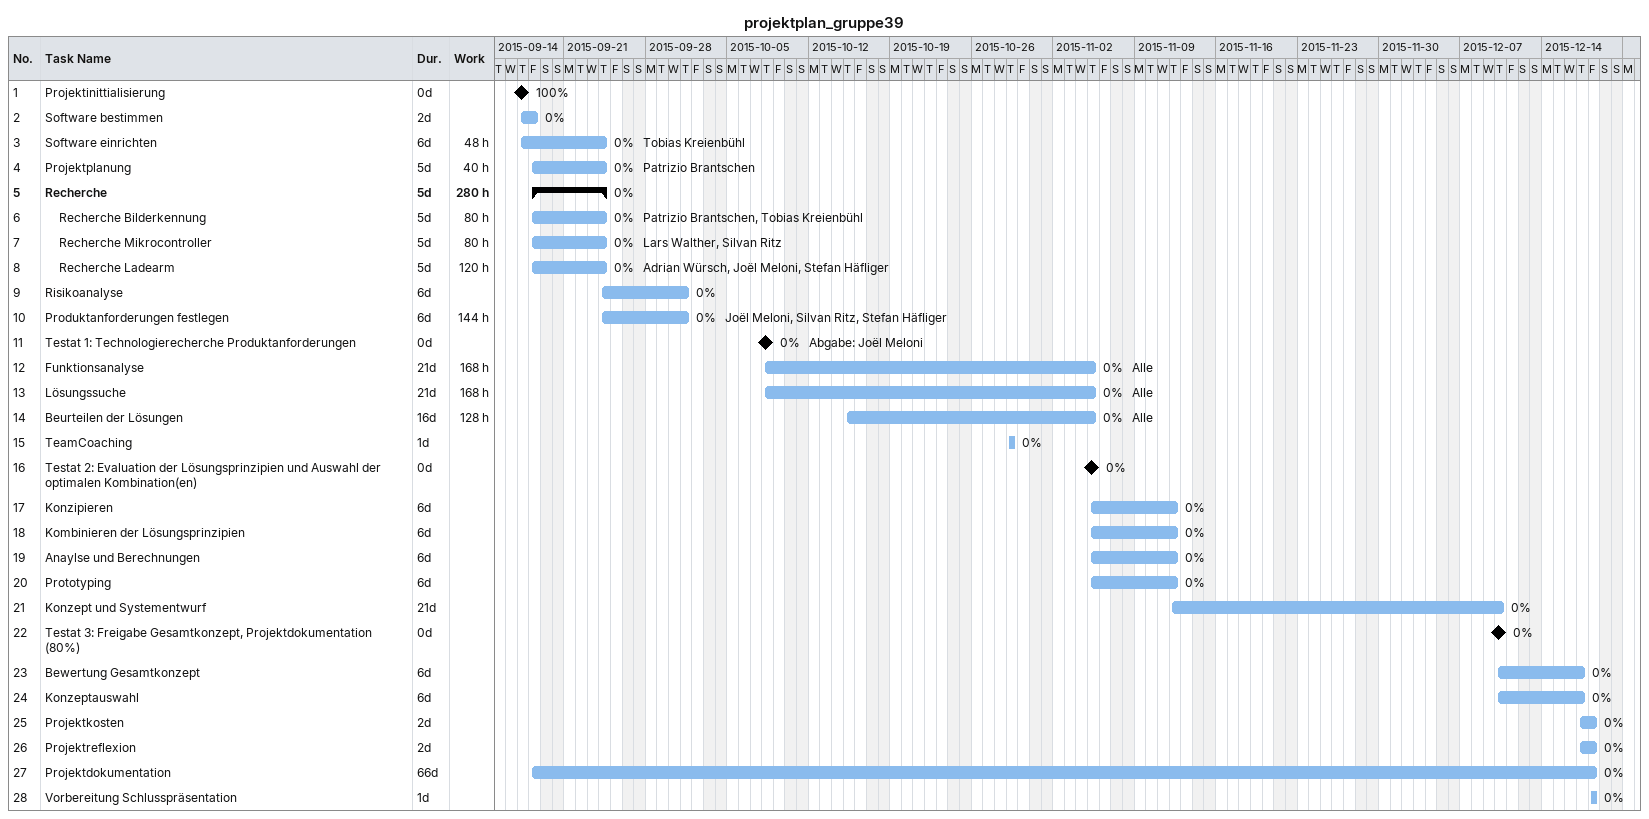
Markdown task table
projektplan_gruppe39

| ID | Level | Task | Duration | Start | Finish | Resources | % complete | Work (h) |
|---|---|---|---|---|---|---|---|---|
| 1 | 1 | Projektinittialisierung | 0d | 2015-09-17 | 2015-09-17 |  | 100 |  |
| 2 | 1 | Software bestimmen | 2d | 2015-09-17 | 2015-09-18 |  | 0 |  |
| 3 | 1 | Software einrichten | 6d | 2015-09-17 | 2015-09-24 | Tobias Kreienbühl | 0 | 48 |
| 4 | 1 | Projektplanung | 5d | 2015-09-18 | 2015-09-24 | Patrizio Brantschen | 0 | 40 |
| 5 | 1 | **Recherche** | 5d | 2015-09-18 | 2015-09-24 |  | 0 | 280 |
| 6 | 2 | Recherche Bilderkennung | 5d | 2015-09-18 | 2015-09-24 | Patrizio Brantschen, Tobias Kreienbühl | 0 | 80 |
| 7 | 2 | Recherche Mikrocontroller | 5d | 2015-09-18 | 2015-09-24 | Lars Walther, Silvan Ritz | 0 | 80 |
| 8 | 2 | Recherche Ladearm | 5d | 2015-09-18 | 2015-09-24 | Adrian Würsch, Joël Meloni, Stefan Häfliger | 0 | 120 |
| 9 | 1 | Risikoanalyse | 6d | 2015-09-24 | 2015-10-01 |  | 0 |  |
| 10 | 1 | Produktanforderungen festlegen | 6d | 2015-09-24 | 2015-10-01 | Joël Meloni, Silvan Ritz, Stefan Häfliger | 0 | 144 |
| 11 | 1 | Testat 1: Technologierecherche Produktanforderungen | 0d | 2015-10-08 | 2015-10-08 | Abgabe: Joël Meloni | 0 |  |
| 12 | 1 | Funktionsanalyse | 21d | 2015-10-08 | 2015-11-05 | Alle | 0 | 168 |
| 13 | 1 | Lösungssuche | 21d | 2015-10-08 | 2015-11-05 | Alle | 0 | 168 |
| 14 | 1 | Beurteilen der Lösungen | 16d | 2015-10-15 | 2015-11-05 | Alle | 0 | 128 |
| 15 | 1 | TeamCoaching | 1d | 2015-10-29 | 2015-10-29 |  | 0 |  |
| 16 | 1 | Testat 2: Evaluation der Lösungsprinzipien und Auswahl der optimalen Kombination(en) | 0d | 2015-11-05 | 2015-11-05 |  | 0 |  |
| 17 | 1 | Konzipieren | 6d | 2015-11-05 | 2015-11-12 |  | 0 |  |
| 18 | 1 | Kombinieren der Lösungsprinzipien | 6d | 2015-11-05 | 2015-11-12 |  | 0 |  |
| 19 | 1 | Anaylse und Berechnungen | 6d | 2015-11-05 | 2015-11-12 |  | 0 |  |
| 20 | 1 | Prototyping | 6d | 2015-11-05 | 2015-11-12 |  | 0 |  |
| 21 | 1 | Konzept und Systementwurf | 21d | 2015-11-12 | 2015-12-10 |  | 0 |  |
| 22 | 1 | Testat 3: Freigabe Gesamtkonzept, Projektdokumentation (80%) | 0d | 2015-12-10 | 2015-12-10 |  | 0 |  |
| 23 | 1 | Bewertung Gesamtkonzept | 6d | 2015-12-10 | 2015-12-17 |  | 0 |  |
| 24 | 1 | Konzeptauswahl | 6d | 2015-12-10 | 2015-12-17 |  | 0 |  |
| 25 | 1 | Projektkosten | 2d | 2015-12-17 | 2015-12-18 |  | 0 |  |
| 26 | 1 | Projektreflexion | 2d | 2015-12-17 | 2015-12-18 |  | 0 |  |
| 27 | 1 | Projektdokumentation | 66d | 2015-09-18 | 2015-12-18 |  | 0 |  |
| 28 | 1 | Vorbereitung Schlusspräsentation | 1d | 2015-12-18 | 2015-12-18 |  | 0 |  |
